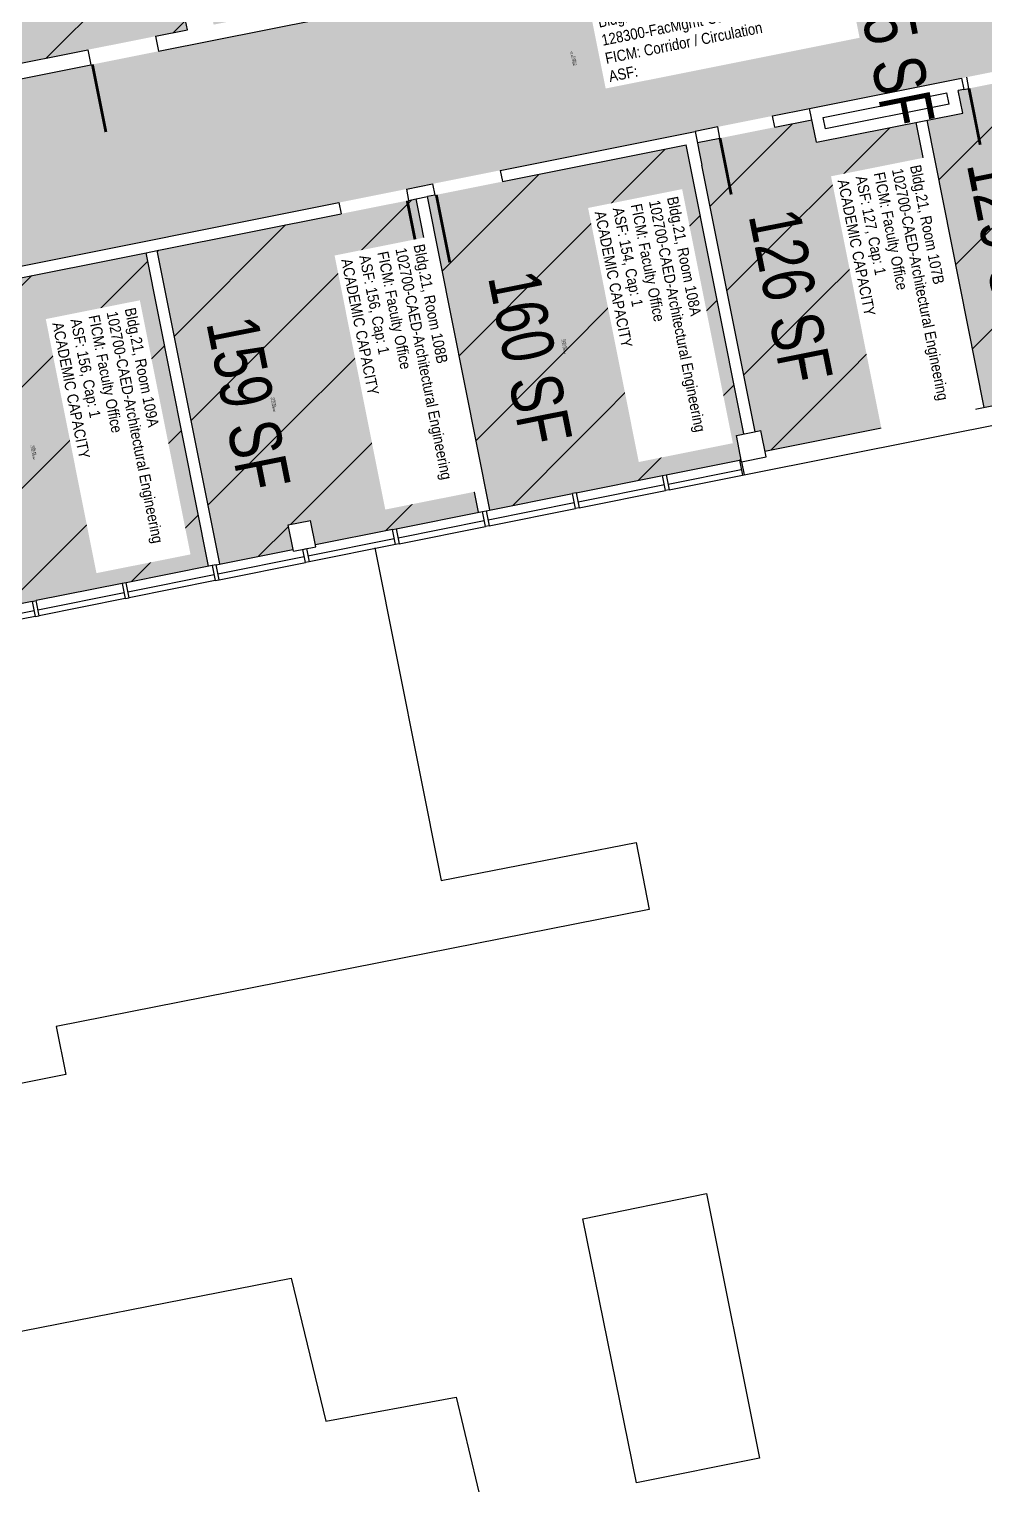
# Model space of a CAD drawing. Header units: inches. Extents: x 69202442 to 69207493, y 27670084 to 27674212.
# Drawn here: x 69205692 to 69206192, y 27672633 to 27673394 of the extents above; entities that cross this region are included whole.
import ezdxf
from ezdxf.enums import TextEntityAlignment as Align

# ---------------------------------------------------------------- set-up
doc = ezdxf.new("R2010")
doc.units = ezdxf.units.IN
doc.header["$LTSCALE"] = 10
doc.header["$MEASUREMENT"] = 0
for name, color, linetype in [('A-DOOR', 2, 'CONTINUOUS'), ('A-GLAZ', 1, 'CONTINUOUS'), ('A-IDEN-RNUM', 7, 'CONTINUOUS'), ('A-IDEN-SNUM', 4, 'CONTINUOUS'), ('A-IDEN-VNUM', 4, 'CONTINUOUS'), ('A-SITE', 3, 'CONTINUOUS'), ('A-WALL', 5, 'CONTINUOUS'), ('AREA-TEXT', 3, 'CONTINUOUS'), ('Rooms-Capacity', 4, 'CONTINUOUS'), ('Rooms-Category-Color', 7, 'CONTINUOUS'), ('Rooms-College-Color', 7, 'CONTINUOUS'), ('Rooms-Department-Color', 7, 'CONTINUOUS'), ('Rooms-Division-Color', 7, 'CONTINUOUS'), ('Rooms-Information', 7, 'CONTINUOUS')]:
    doc.layers.add(name, color=color, linetype=linetype)
doc.styles.add('CP_AREA', font='arial.ttf', dxfattribs={"height": 15})
doc.styles.add('CP_ROOMSNUMBER', font='arial.ttf', dxfattribs={"height": 1})
doc.styles.add('CP_ROOMVNUMBER', font='arial.ttf', dxfattribs={"width": 0.85, "height": 0.075})
pattern_1 = [(45, (0, 0), (-26.516504294, 26.516504294), [])]

msp = doc.modelspace()

# ---------------------------------------------------------------- hatches: boundary and pattern name
at = {"layer": 'Rooms-Capacity'}
h = msp.add_hatch(dxfattribs=at)
h.set_pattern_fill('ANSI31', color=256, scale=300, style=0)
h.set_pattern_definition(pattern_1)
h.paths.add_polyline_path([(69205453.36, 27673779.74), (69205450.81, 27673792.49), (69205390.01, 27673780.35), (69205479.08, 27673334.15), (69205485.94, 27673335.52), (69205525.17, 27673343.35), (69205539.88, 27673346.29), (69205538.9, 27673351.19), (69205552.63, 27673353.93), (69205553.61, 27673349.03), (69205590.87, 27673356.47), (69205596.76, 27673357.64), (69205668.34, 27673371.93), (69205707.57, 27673379.76), (69205723.26, 27673382.89), (69205758.56, 27673389.94), (69205775.23, 27673393.27), (69205774.26, 27673398.17), (69205787.98, 27673400.91), (69205788.96, 27673396.01), (69205873.3, 27673412.84), (69205784.23, 27673859.04), (69205699.9, 27673842.21), (69205702.44, 27673829.46), (69205688.71, 27673826.72), (69205686.17, 27673839.47), (69205507.69, 27673803.84), (69205501.81, 27673802.67), (69205464.54, 27673795.23), (69205467.09, 27673782.48)])
h = msp.add_hatch(dxfattribs=at)
h.set_pattern_fill('ANSI31', color=256, scale=300, style=0)
h.set_pattern_definition(pattern_1)
h.paths.add_polyline_path([(69206161.96, 27673346.06), (69206180.59, 27673349.78), (69206178.24, 27673361.54), (69206271.4, 27673380.14), (69206301.55, 27673229.12), (69206297.63, 27673228.34), (69206299.78, 27673217.55), (69206191.91, 27673196.02)])
h = msp.add_hatch(dxfattribs=at)
h.set_pattern_fill('ANSI31', color=256, scale=300, style=0)
h.set_pattern_definition(pattern_1)
h.paths.add_polyline_path([(69206041.93, 27673334.33), (69206101.75, 27673346.27), (69206104.1, 27673334.51), (69206156.07, 27673344.88), (69206186.02, 27673194.84), (69206077.17, 27673173.11), (69206075.02, 27673183.9), (69206072.08, 27673183.31)])
h = msp.add_hatch(dxfattribs=at)
h.set_pattern_fill('ANSI31', color=256, scale=300, style=0)
h.set_pattern_definition(pattern_1)
h.paths.add_polyline_path([(69206036.05, 27673333.16), (69205939.94, 27673313.98), (69205904.64, 27673306.93), (69205900.72, 27673306.15), (69205933.41, 27673142.38), (69205973.61, 27673150.4), (69205979.5, 27673151.58), (69206064.81, 27673168.61), (69206062.27, 27673181.36), (69206066.19, 27673182.14)])
h = msp.add_hatch(dxfattribs=at)
h.set_pattern_fill('ANSI31', color=256, scale=300, style=0)
h.set_pattern_definition(pattern_1)
h.paths.add_polyline_path([(69205759.5, 27673277.96), (69205894.83, 27673304.97), (69205927.52, 27673141.2), (69205842.2, 27673124.17), (69205839.66, 27673136.92), (69205827.89, 27673134.57), (69205830.44, 27673121.82), (69205792.19, 27673114.19)])
h = msp.add_hatch(dxfattribs=at)
h.set_pattern_fill('ANSI31', color=256, scale=300, style=0)
h.set_pattern_definition(pattern_1)
h.paths.add_polyline_path([(69205618.29, 27673249.77), (69205753.62, 27673276.78), (69205786.31, 27673113.01), (69205650.98, 27673086)])
at = {"layer": 'Rooms-Category-Color', "true_color": 0xe3f498}
msp.add_hatch(color=61, dxfattribs=at).paths.add_polyline_path([(69205453.36, 27673779.74), (69205450.81, 27673792.49), (69205390.01, 27673780.35), (69205479.08, 27673334.15), (69205485.94, 27673335.52), (69205525.17, 27673343.35), (69205539.88, 27673346.29), (69205538.9, 27673351.19), (69205552.63, 27673353.93), (69205553.61, 27673349.03), (69205590.87, 27673356.47), (69205596.76, 27673357.64), (69205668.34, 27673371.93), (69205707.57, 27673379.76), (69205723.26, 27673382.89), (69205758.56, 27673389.94), (69205775.23, 27673393.27), (69205774.26, 27673398.17), (69205787.98, 27673400.91), (69205788.96, 27673396.01), (69205873.3, 27673412.84), (69205784.23, 27673859.04), (69205699.9, 27673842.21), (69205702.44, 27673829.46), (69205688.71, 27673826.72), (69205686.17, 27673839.47), (69205507.69, 27673803.84), (69205501.81, 27673802.67), (69205464.54, 27673795.23), (69205467.09, 27673782.48)])
at = {"layer": 'Rooms-Category-Color', "true_color": 0xadadad}
msp.add_hatch(color=253, dxfattribs=at).paths.add_polyline_path([(69206739.13, 27673468.63), (69206767.56, 27673326.22), (69206768.34, 27673322.29), (69206770.49, 27673311.51), (69206548.87, 27673267.27), (69206546.71, 27673278.05), (69206515.39, 27673434.96), (69206439.88, 27673419.89), (69206381.04, 27673408.14), (69206271.21, 27673386.22), (69206235.91, 27673379.17), (69206215.31, 27673375.06), (69206180.01, 27673368.01), (69206100.58, 27673352.16), (69206040.76, 27673340.22), (69205938.77, 27673319.86), (69205903.46, 27673312.81), (69205889.73, 27673310.07), (69205854.43, 27673303.03), (69205656.34, 27673263.48), (69205621.04, 27673256.44), (69205607.31, 27673253.7), (69205572, 27673246.65), (69205323.9, 27673197.13), (69205288.59, 27673190.08), (69205191.51, 27673170.7), (69205172.72, 27673264.84), (69205209, 27673272.09), (69205336.49, 27673297.53), (69205371.79, 27673304.58), (69205487.51, 27673327.68), (69205526.73, 27673335.51), (69205669.91, 27673364.09), (69205709.14, 27673371.92), (69205724.83, 27673375.05), (69205760.13, 27673382.1), (69205969.01, 27673423.79), (69206004.31, 27673430.84), (69206058.25, 27673441.6), (69206097.47, 27673449.43), (69206277.91, 27673485.45), (69206302.43, 27673490.34), (69206313.22, 27673492.5), (69206341.66, 27673498.17), (69206511.31, 27673532.04), (69206550.54, 27673539.87), (69206666.25, 27673562.97), (69206701.56, 27673570.01), (69206746.67, 27673579.02), (69206754.51, 27673580.58), (69206755.3, 27673576.66), (69206762.34, 27673541.36), (69206774.28, 27673481.54), (69206738, 27673474.3)])
at = {"layer": 'Rooms-Category-Color', "true_color": 0xfa9ba3}
for points in [[(69206161.96, 27673346.06), (69206180.59, 27673349.78), (69206178.24, 27673361.54), (69206271.4, 27673380.14), (69206301.55, 27673229.12), (69206297.63, 27673228.34), (69206299.78, 27673217.55), (69206191.91, 27673196.02)], [(69206041.93, 27673334.33), (69206101.75, 27673346.27), (69206104.1, 27673334.51), (69206156.07, 27673344.88), (69206186.02, 27673194.84), (69206077.17, 27673173.11), (69206075.02, 27673183.9), (69206072.08, 27673183.31)], [(69206036.05, 27673333.16), (69205939.94, 27673313.98), (69205904.64, 27673306.93), (69205900.72, 27673306.15), (69205933.41, 27673142.38), (69205973.61, 27673150.4), (69205979.5, 27673151.58), (69206064.81, 27673168.61), (69206062.27, 27673181.36), (69206066.19, 27673182.14)], [(69205759.5, 27673277.96), (69205894.83, 27673304.97), (69205927.52, 27673141.2), (69205842.2, 27673124.17), (69205839.66, 27673136.92), (69205827.89, 27673134.57), (69205830.44, 27673121.82), (69205792.19, 27673114.19)], [(69205618.29, 27673249.77), (69205753.62, 27673276.78), (69205786.31, 27673113.01), (69205650.98, 27673086)]]:
    msp.add_hatch(color=241, dxfattribs=at).paths.add_polyline_path(points)
at = {"layer": 'Rooms-College-Color', "true_color": 0xe3f498}
for points in [[(69205453.36, 27673779.74), (69205450.81, 27673792.49), (69205390.01, 27673780.35), (69205479.08, 27673334.15), (69205485.94, 27673335.52), (69205525.17, 27673343.35), (69205539.88, 27673346.29), (69205538.9, 27673351.19), (69205552.63, 27673353.93), (69205553.61, 27673349.03), (69205590.87, 27673356.47), (69205596.76, 27673357.64), (69205668.34, 27673371.93), (69205707.57, 27673379.76), (69205723.26, 27673382.89), (69205758.56, 27673389.94), (69205775.23, 27673393.27), (69205774.26, 27673398.17), (69205787.98, 27673400.91), (69205788.96, 27673396.01), (69205873.3, 27673412.84), (69205784.23, 27673859.04), (69205699.9, 27673842.21), (69205702.44, 27673829.46), (69205688.71, 27673826.72), (69205686.17, 27673839.47), (69205507.69, 27673803.84), (69205501.81, 27673802.67), (69205464.54, 27673795.23), (69205467.09, 27673782.48)], [(69206161.96, 27673346.06), (69206180.59, 27673349.78), (69206178.24, 27673361.54), (69206271.4, 27673380.14), (69206301.55, 27673229.12), (69206297.63, 27673228.34), (69206299.78, 27673217.55), (69206191.91, 27673196.02)], [(69206041.93, 27673334.33), (69206101.75, 27673346.27), (69206104.1, 27673334.51), (69206156.07, 27673344.88), (69206186.02, 27673194.84), (69206077.17, 27673173.11), (69206075.02, 27673183.9), (69206072.08, 27673183.31)], [(69206036.05, 27673333.16), (69205939.94, 27673313.98), (69205904.64, 27673306.93), (69205900.72, 27673306.15), (69205933.41, 27673142.38), (69205973.61, 27673150.4), (69205979.5, 27673151.58), (69206064.81, 27673168.61), (69206062.27, 27673181.36), (69206066.19, 27673182.14)], [(69205759.5, 27673277.96), (69205894.83, 27673304.97), (69205927.52, 27673141.2), (69205842.2, 27673124.17), (69205839.66, 27673136.92), (69205827.89, 27673134.57), (69205830.44, 27673121.82), (69205792.19, 27673114.19)], [(69205618.29, 27673249.77), (69205753.62, 27673276.78), (69205786.31, 27673113.01), (69205650.98, 27673086)]]:
    msp.add_hatch(color=61, dxfattribs=at).paths.add_polyline_path(points)
at = {"layer": 'Rooms-College-Color', "true_color": 0xadadad}
msp.add_hatch(color=253, dxfattribs=at).paths.add_polyline_path([(69206739.13, 27673468.63), (69206767.56, 27673326.22), (69206768.34, 27673322.29), (69206770.49, 27673311.51), (69206548.87, 27673267.27), (69206546.71, 27673278.05), (69206515.39, 27673434.96), (69206439.88, 27673419.89), (69206381.04, 27673408.14), (69206271.21, 27673386.22), (69206235.91, 27673379.17), (69206215.31, 27673375.06), (69206180.01, 27673368.01), (69206100.58, 27673352.16), (69206040.76, 27673340.22), (69205938.77, 27673319.86), (69205903.46, 27673312.81), (69205889.73, 27673310.07), (69205854.43, 27673303.03), (69205656.34, 27673263.48), (69205621.04, 27673256.44), (69205607.31, 27673253.7), (69205572, 27673246.65), (69205323.9, 27673197.13), (69205288.59, 27673190.08), (69205191.51, 27673170.7), (69205172.72, 27673264.84), (69205209, 27673272.09), (69205336.49, 27673297.53), (69205371.79, 27673304.58), (69205487.51, 27673327.68), (69205526.73, 27673335.51), (69205669.91, 27673364.09), (69205709.14, 27673371.92), (69205724.83, 27673375.05), (69205760.13, 27673382.1), (69205969.01, 27673423.79), (69206004.31, 27673430.84), (69206058.25, 27673441.6), (69206097.47, 27673449.43), (69206277.91, 27673485.45), (69206302.43, 27673490.34), (69206313.22, 27673492.5), (69206341.66, 27673498.17), (69206511.31, 27673532.04), (69206550.54, 27673539.87), (69206666.25, 27673562.97), (69206701.56, 27673570.01), (69206746.67, 27673579.02), (69206754.51, 27673580.58), (69206755.3, 27673576.66), (69206762.34, 27673541.36), (69206774.28, 27673481.54), (69206738, 27673474.3)])
at = {"layer": 'Rooms-Department-Color', "true_color": 0xe3f498}
for points in [[(69205453.36, 27673779.74), (69205450.81, 27673792.49), (69205390.01, 27673780.35), (69205479.08, 27673334.15), (69205485.94, 27673335.52), (69205525.17, 27673343.35), (69205539.88, 27673346.29), (69205538.9, 27673351.19), (69205552.63, 27673353.93), (69205553.61, 27673349.03), (69205590.87, 27673356.47), (69205596.76, 27673357.64), (69205668.34, 27673371.93), (69205707.57, 27673379.76), (69205723.26, 27673382.89), (69205758.56, 27673389.94), (69205775.23, 27673393.27), (69205774.26, 27673398.17), (69205787.98, 27673400.91), (69205788.96, 27673396.01), (69205873.3, 27673412.84), (69205784.23, 27673859.04), (69205699.9, 27673842.21), (69205702.44, 27673829.46), (69205688.71, 27673826.72), (69205686.17, 27673839.47), (69205507.69, 27673803.84), (69205501.81, 27673802.67), (69205464.54, 27673795.23), (69205467.09, 27673782.48)], [(69206161.96, 27673346.06), (69206180.59, 27673349.78), (69206178.24, 27673361.54), (69206271.4, 27673380.14), (69206301.55, 27673229.12), (69206297.63, 27673228.34), (69206299.78, 27673217.55), (69206191.91, 27673196.02)], [(69206041.93, 27673334.33), (69206101.75, 27673346.27), (69206104.1, 27673334.51), (69206156.07, 27673344.88), (69206186.02, 27673194.84), (69206077.17, 27673173.11), (69206075.02, 27673183.9), (69206072.08, 27673183.31)], [(69206036.05, 27673333.16), (69205939.94, 27673313.98), (69205904.64, 27673306.93), (69205900.72, 27673306.15), (69205933.41, 27673142.38), (69205973.61, 27673150.4), (69205979.5, 27673151.58), (69206064.81, 27673168.61), (69206062.27, 27673181.36), (69206066.19, 27673182.14)], [(69205759.5, 27673277.96), (69205894.83, 27673304.97), (69205927.52, 27673141.2), (69205842.2, 27673124.17), (69205839.66, 27673136.92), (69205827.89, 27673134.57), (69205830.44, 27673121.82), (69205792.19, 27673114.19)], [(69205618.29, 27673249.77), (69205753.62, 27673276.78), (69205786.31, 27673113.01), (69205650.98, 27673086)]]:
    msp.add_hatch(color=61, dxfattribs=at).paths.add_polyline_path(points)
at = {"layer": 'Rooms-Department-Color', "true_color": 0xacacac}
msp.add_hatch(color=253, dxfattribs=at).paths.add_polyline_path([(69206739.13, 27673468.63), (69206767.56, 27673326.22), (69206768.34, 27673322.29), (69206770.49, 27673311.51), (69206548.87, 27673267.27), (69206546.71, 27673278.05), (69206515.39, 27673434.96), (69206439.88, 27673419.89), (69206381.04, 27673408.14), (69206271.21, 27673386.22), (69206235.91, 27673379.17), (69206215.31, 27673375.06), (69206180.01, 27673368.01), (69206100.58, 27673352.16), (69206040.76, 27673340.22), (69205938.77, 27673319.86), (69205903.46, 27673312.81), (69205889.73, 27673310.07), (69205854.43, 27673303.03), (69205656.34, 27673263.48), (69205621.04, 27673256.44), (69205607.31, 27673253.7), (69205572, 27673246.65), (69205323.9, 27673197.13), (69205288.59, 27673190.08), (69205191.51, 27673170.7), (69205172.72, 27673264.84), (69205209, 27673272.09), (69205336.49, 27673297.53), (69205371.79, 27673304.58), (69205487.51, 27673327.68), (69205526.73, 27673335.51), (69205669.91, 27673364.09), (69205709.14, 27673371.92), (69205724.83, 27673375.05), (69205760.13, 27673382.1), (69205969.01, 27673423.79), (69206004.31, 27673430.84), (69206058.25, 27673441.6), (69206097.47, 27673449.43), (69206277.91, 27673485.45), (69206302.43, 27673490.34), (69206313.22, 27673492.5), (69206341.66, 27673498.17), (69206511.31, 27673532.04), (69206550.54, 27673539.87), (69206666.25, 27673562.97), (69206701.56, 27673570.01), (69206746.67, 27673579.02), (69206754.51, 27673580.58), (69206755.3, 27673576.66), (69206762.34, 27673541.36), (69206774.28, 27673481.54), (69206738, 27673474.3)])
at = {"layer": 'Rooms-Division-Color', "true_color": 0xe3f498}
for points in [[(69205453.36, 27673779.74), (69205450.81, 27673792.49), (69205390.01, 27673780.35), (69205479.08, 27673334.15), (69205485.94, 27673335.52), (69205525.17, 27673343.35), (69205539.88, 27673346.29), (69205538.9, 27673351.19), (69205552.63, 27673353.93), (69205553.61, 27673349.03), (69205590.87, 27673356.47), (69205596.76, 27673357.64), (69205668.34, 27673371.93), (69205707.57, 27673379.76), (69205723.26, 27673382.89), (69205758.56, 27673389.94), (69205775.23, 27673393.27), (69205774.26, 27673398.17), (69205787.98, 27673400.91), (69205788.96, 27673396.01), (69205873.3, 27673412.84), (69205784.23, 27673859.04), (69205699.9, 27673842.21), (69205702.44, 27673829.46), (69205688.71, 27673826.72), (69205686.17, 27673839.47), (69205507.69, 27673803.84), (69205501.81, 27673802.67), (69205464.54, 27673795.23), (69205467.09, 27673782.48)], [(69206161.96, 27673346.06), (69206180.59, 27673349.78), (69206178.24, 27673361.54), (69206271.4, 27673380.14), (69206301.55, 27673229.12), (69206297.63, 27673228.34), (69206299.78, 27673217.55), (69206191.91, 27673196.02)], [(69206041.93, 27673334.33), (69206101.75, 27673346.27), (69206104.1, 27673334.51), (69206156.07, 27673344.88), (69206186.02, 27673194.84), (69206077.17, 27673173.11), (69206075.02, 27673183.9), (69206072.08, 27673183.31)], [(69206036.05, 27673333.16), (69205939.94, 27673313.98), (69205904.64, 27673306.93), (69205900.72, 27673306.15), (69205933.41, 27673142.38), (69205973.61, 27673150.4), (69205979.5, 27673151.58), (69206064.81, 27673168.61), (69206062.27, 27673181.36), (69206066.19, 27673182.14)], [(69205759.5, 27673277.96), (69205894.83, 27673304.97), (69205927.52, 27673141.2), (69205842.2, 27673124.17), (69205839.66, 27673136.92), (69205827.89, 27673134.57), (69205830.44, 27673121.82), (69205792.19, 27673114.19)], [(69205618.29, 27673249.77), (69205753.62, 27673276.78), (69205786.31, 27673113.01), (69205650.98, 27673086)]]:
    msp.add_hatch(color=61, dxfattribs=at).paths.add_polyline_path(points)
at = {"layer": 'Rooms-Division-Color', "true_color": 0xadadad}
msp.add_hatch(color=253, dxfattribs=at).paths.add_polyline_path([(69206739.13, 27673468.63), (69206767.56, 27673326.22), (69206768.34, 27673322.29), (69206770.49, 27673311.51), (69206548.87, 27673267.27), (69206546.71, 27673278.05), (69206515.39, 27673434.96), (69206439.88, 27673419.89), (69206381.04, 27673408.14), (69206271.21, 27673386.22), (69206235.91, 27673379.17), (69206215.31, 27673375.06), (69206180.01, 27673368.01), (69206100.58, 27673352.16), (69206040.76, 27673340.22), (69205938.77, 27673319.86), (69205903.46, 27673312.81), (69205889.73, 27673310.07), (69205854.43, 27673303.03), (69205656.34, 27673263.48), (69205621.04, 27673256.44), (69205607.31, 27673253.7), (69205572, 27673246.65), (69205323.9, 27673197.13), (69205288.59, 27673190.08), (69205191.51, 27673170.7), (69205172.72, 27673264.84), (69205209, 27673272.09), (69205336.49, 27673297.53), (69205371.79, 27673304.58), (69205487.51, 27673327.68), (69205526.73, 27673335.51), (69205669.91, 27673364.09), (69205709.14, 27673371.92), (69205724.83, 27673375.05), (69205760.13, 27673382.1), (69205969.01, 27673423.79), (69206004.31, 27673430.84), (69206058.25, 27673441.6), (69206097.47, 27673449.43), (69206277.91, 27673485.45), (69206302.43, 27673490.34), (69206313.22, 27673492.5), (69206341.66, 27673498.17), (69206511.31, 27673532.04), (69206550.54, 27673539.87), (69206666.25, 27673562.97), (69206701.56, 27673570.01), (69206746.67, 27673579.02), (69206754.51, 27673580.58), (69206755.3, 27673576.66), (69206762.34, 27673541.36), (69206774.28, 27673481.54), (69206738, 27673474.3)])

# ---------------------------------------------------------------- linework, layer by layer
at = {"layer": 'A-DOOR'}
for points in [[(69205725.56, 27673375.2, 1.5, 1.5, 0), (69205732.61, 27673339.89, 0, 0, 0), (69205733.34, 27673340.04, 0, 0, 0.414214), (69205759.84, 27673383.57, 0, 0, 0.414214)], [(69206183.88, 27673362.67, 1.5, 1.5, 0), (69206189.75, 27673333.25, 0, 0, 0), (69206189.02, 27673333.1, 0, 0, 0.414214), (69206212.56, 27673368.39, 0, 0, 0.414214)], [(69206053.7, 27673336.68, 1.5, 1.5, 0), (69206059.57, 27673307.26, 0, 0, 0), (69206058.83, 27673307.12, 0, 0, 0.414214), (69206082.38, 27673342.41, 0, 0, 0.414214)], [(69205905.37, 27673307.08, 1.5, 1.5, 0), (69205912.42, 27673271.77, 0, 0, 0), (69205913.16, 27673271.92, 0, 0, 0.414214), (69205939.65, 27673315.45, 0, 0, 0.414214)], [(69205890.17, 27673304.04, 1.5, 1.5, 0), (69205897.22, 27673268.74, 0, 0, 0), (69205896.49, 27673268.59, 0, 0, -0.414214), (69205855.31, 27673298.61, 0, 0, -0.414214)]]:
    msp.add_lwpolyline(points, format="xyseb", dxfattribs=at)
at = {"layer": 'A-GLAZ'}
for p, q in [((69206025.59, 27673160.78), (69206063.83, 27673168.41)), ((69205978.52, 27673151.38), (69206023.63, 27673160.39)), ((69206026.57, 27673155.87), (69206064.81, 27673163.51)), ((69206027.15, 27673152.93), (69206065.4, 27673160.57)), ((69206024.6, 27673155.48), (69205979.49, 27673146.48)), ((69205980.08, 27673143.54), (69206025.19, 27673152.54)), ((69205931.44, 27673141.99), (69205976.55, 27673150.99)), ((69205977.53, 27673146.09), (69205932.42, 27673137.08)), ((69205884.37, 27673132.59), (69205929.48, 27673141.59)), ((69205933.01, 27673134.14), (69205978.12, 27673143.14)), ((69205882.41, 27673132.2), (69205842.2, 27673124.17)), ((69205930.46, 27673136.69), (69205885.35, 27673127.69)), ((69205885.94, 27673124.74), (69205931.05, 27673133.75)), ((69205883.39, 27673127.29), (69205838.28, 27673118.29)), ((69205883.98, 27673124.35), (69205838.87, 27673115.35)), ((69205790.23, 27673113.8), (69205830.44, 27673121.82)), ((69205836.32, 27673117.9), (69205791.21, 27673108.89)), ((69205791.8, 27673105.95), (69205836.91, 27673114.96)), ((69205788.27, 27673113.41), (69205743.16, 27673104.4)), ((69205789.25, 27673108.5), (69205744.14, 27673099.5)), ((69205741.2, 27673104.01), (69205696.09, 27673095.01)), ((69205789.83, 27673105.56), (69205744.72, 27673096.56)), ((69205694.13, 27673094.61), (69205650.98, 27673086)), ((69205742.18, 27673099.11), (69205697.07, 27673090.1)), ((69205742.76, 27673096.17), (69205697.65, 27673087.16)), ((69205695.1, 27673089.71), (69205649.99, 27673080.71)), ((69205695.69, 27673086.77), (69205650.58, 27673077.77))]:
    msp.add_line(p, q, dxfattribs=at)
at = {"layer": 'A-SITE'}
msp.add_lwpolyline([(69205873.15, 27673122.63), (69205907.88, 27672948.73), (69206009.86, 27672968.56), (69206016.63, 27672933.7), (69205706.63, 27672872.42), (69205711.63, 27672847.41), (69205350.04, 27672775.19), (69205344.95, 27672800.95), (69205157.27, 27672763.92), (69205116.06, 27672971.41)], dxfattribs=at)
for points in [[(69205982.06, 27672771.95), (69206046.57, 27672785.14), (69206074.35, 27672646.87), (69206010.11, 27672633.97)], [(69205118.98, 27672601.64), (69205829.47, 27672740.95), (69205847.62, 27672666.32), (69205915.84, 27672678.78), (69205930.36, 27672617.49), (69205869.11, 27672604.47), (69205865.85, 27672606.87), (69205852.81, 27672577.68), (69205851.1, 27672576.11), (69205845.52, 27672577.7), (69205574.16, 27672445.92), (69205483.89, 27672380.88), (69205487.43, 27672371.05), (69205383.22, 27672345.92), (69205284.29, 27672357.74), (69205133.97, 27672529.89)]]:
    msp.add_lwpolyline(points, close=True, dxfattribs=at)
at = {"layer": 'A-WALL'}
for p, q in [((69205760.13, 27673382.1), (69205969.01, 27673423.79)), ((69205775.23, 27673393.27), (69205774.26, 27673398.17)), ((69205758.56, 27673389.94), (69205775.23, 27673393.27)), ((69205758.56, 27673389.94), (69205760.13, 27673382.1)), ((69205553.61, 27673349.03), (69205723.26, 27673382.89)), ((69205723.26, 27673382.89), (69205724.83, 27673375.05)), ((69205371.79, 27673304.58), (69205724.83, 27673375.05)), ((69206100.58, 27673352.16), (69206180.01, 27673368.01)), ((69206180.01, 27673368.01), (69206181.18, 27673362.13)), ((69206183.88, 27673362.67), (69206182.71, 27673368.55)), ((69206107.63, 27673347.45), (69206172.36, 27673360.37)), ((69206173.53, 27673354.48), (69206172.36, 27673360.37)), ((69206181.18, 27673362.13), (69206178.24, 27673361.54)), ((69206180.59, 27673349.78), (69206178.24, 27673361.54)), ((69206181.18, 27673362.13), (69206183.88, 27673362.67)), ((69206081.21, 27673348.29), (69206100.58, 27673352.16)), ((69206104.1, 27673334.51), (69206100.58, 27673352.16)), ((69206173.53, 27673354.48), (69206108.81, 27673341.57)), ((69206052.52, 27673342.57), (69206040.76, 27673340.22)), ((69206053.7, 27673336.68), (69206052.52, 27673342.57)), ((69206082.38, 27673342.41), (69206081.21, 27673348.29)), ((69206082.38, 27673342.41), (69206101.75, 27673346.27)), ((69206104.1, 27673334.51), (69206180.59, 27673349.78)), ((69206108.81, 27673341.57), (69206107.63, 27673347.45)), ((69206156.07, 27673344.88), (69206186.02, 27673194.84)), ((69206191.91, 27673196.02), (69206161.96, 27673346.06)), ((69205938.77, 27673319.86), (69206040.76, 27673340.22)), ((69206040.76, 27673340.22), (69206044.28, 27673322.57)), ((69206041.93, 27673334.33), (69206053.7, 27673336.68)), ((69205939.94, 27673313.98), (69206036.05, 27673333.16)), ((69206066.19, 27673182.14), (69206036.05, 27673333.16)), ((69205938.77, 27673319.86), (69205939.94, 27673313.98)), ((69206072.08, 27673183.31), (69206044.28, 27673322.57)), ((69205889.73, 27673310.07), (69205903.46, 27673312.81)), ((69205903.46, 27673312.81), (69205904.64, 27673306.93)), ((69205889.73, 27673310.07), (69205890.91, 27673304.19)), ((69205890.91, 27673304.19), (69205894.83, 27673304.97)), ((69205894.83, 27673304.97), (69205900.72, 27673306.15)), ((69205927.52, 27673141.2), (69205894.83, 27673304.97)), ((69205904.64, 27673306.93), (69205900.72, 27673306.15)), ((69205933.41, 27673142.38), (69205900.72, 27673306.15)), ((69205656.34, 27673263.48), (69205854.43, 27673303.03)), ((69205759.5, 27673277.96), (69205855.61, 27673297.14)), ((69205854.43, 27673303.03), (69205855.61, 27673297.14)), ((69205657.51, 27673257.6), (69205753.62, 27673276.78)), ((69205753.62, 27673276.78), (69205759.5, 27673277.96)), ((69205786.31, 27673113.01), (69205753.62, 27673276.78)), ((69205792.19, 27673114.19), (69205759.5, 27673277.96)), ((69206077.17, 27673173.11), (69206299.78, 27673217.55)), ((69206066.38, 27673160.76), (69206301.74, 27673207.74)), ((69206062.27, 27673181.36), (69206075.02, 27673183.9)), ((69206077.76, 27673170.17), (69206075.02, 27673183.9)), ((69206065.01, 27673167.63), (69206062.27, 27673181.36)), ((69206064.81, 27673168.61), (69206063.83, 27673168.41)), ((69206063.83, 27673168.41), (69206065.4, 27673160.57)), ((69206065.01, 27673167.63), (69206077.76, 27673170.17)), ((69206065.01, 27673167.63), (69206066.38, 27673160.76)), ((69206023.63, 27673160.39), (69206025.59, 27673160.78)), ((69206025.19, 27673152.54), (69206023.63, 27673160.39)), ((69206025.59, 27673160.78), (69206027.15, 27673152.93)), ((69206065.4, 27673160.57), (69206066.38, 27673160.76)), ((69206027.15, 27673152.93), (69206025.19, 27673152.54)), ((69205978.52, 27673151.38), (69205976.55, 27673150.99)), ((69205978.12, 27673143.14), (69205976.55, 27673150.99)), ((69205978.52, 27673151.38), (69205980.08, 27673143.54)), ((69205929.48, 27673141.59), (69205931.44, 27673141.99)), ((69205931.05, 27673133.75), (69205929.48, 27673141.59)), ((69205931.44, 27673141.99), (69205933.01, 27673134.14)), ((69205980.08, 27673143.54), (69205978.12, 27673143.14)), ((69205827.89, 27673134.57), (69205839.66, 27673136.92)), ((69205830.63, 27673120.84), (69205827.89, 27673134.57)), ((69205842.4, 27673123.19), (69205839.66, 27673136.92)), ((69205882.41, 27673132.2), (69205884.37, 27673132.59)), ((69205883.98, 27673124.35), (69205882.41, 27673132.2)), ((69205884.37, 27673132.59), (69205885.94, 27673124.74)), ((69205933.01, 27673134.14), (69205931.05, 27673133.75)), ((69205830.63, 27673120.84), (69205842.4, 27673123.19)), ((69205835.54, 27673121.82), (69205837.5, 27673122.21)), ((69205837.5, 27673122.21), (69205838.87, 27673115.35)), ((69205885.94, 27673124.74), (69205883.98, 27673124.35)), ((69205836.91, 27673114.96), (69205835.54, 27673121.82)), ((69205838.87, 27673115.35), (69205836.91, 27673114.96)), ((69205790.23, 27673113.8), (69205788.27, 27673113.41)), ((69205788.27, 27673113.41), (69205789.83, 27673105.56)), ((69205791.8, 27673105.95), (69205790.23, 27673113.8)), ((69205743.16, 27673104.4), (69205741.2, 27673104.01)), ((69205741.2, 27673104.01), (69205742.76, 27673096.17)), ((69205744.72, 27673096.56), (69205743.16, 27673104.4)), ((69205789.83, 27673105.56), (69205791.8, 27673105.95)), ((69205694.13, 27673094.61), (69205696.09, 27673095.01)), ((69205694.13, 27673094.61), (69205695.69, 27673086.77)), ((69205697.65, 27673087.16), (69205696.09, 27673095.01)), ((69205742.76, 27673096.17), (69205744.72, 27673096.56)), ((69205695.69, 27673086.77), (69205697.65, 27673087.16))]:
    msp.add_line(p, q, dxfattribs=at)

# ---------------------------------------------------------------- texts
at = {"layer": 'A-IDEN-RNUM', "style": 'CP_ROOMSNUMBER', "width": 0.85}
msp.add_text('C103-00', height=0.96, rotation=281.29, dxfattribs=at).set_placement((69205978.08, 27673377.24), align=Align.MIDDLE)
for s, p in [('0108-A0', (69205971.88, 27673231.61)), ('0107-B0', (69206097.17, 27673220.89)), ('0108-B0', (69205819.88, 27673201.27)), ('0109-A0', (69205694.36, 27673176.22))]:
    msp.add_text(s, height=1, rotation=281.29, dxfattribs=at).set_placement(p)
at = {"layer": 'A-IDEN-SNUM', "style": 'CP_ROOMSNUMBER', "width": 0.85}
msp.add_text('0210C10300', height=0.96, rotation=281.29, dxfattribs=at).set_placement((69205976.66, 27673378.22), align=Align.MIDDLE)
for s, p in [('02100108A0', (69205970.7, 27673231.4)), ('02100107B0', (69206095.99, 27673220.67)), ('02100108B0', (69205818.7, 27673201.06)), ('02100109A0', (69205693.18, 27673176))]:
    msp.add_text(s, height=1, rotation=281.29, dxfattribs=at).set_placement(p)
at = {"layer": 'A-IDEN-VNUM', "style": 'CP_ROOMVNUMBER', "width": 0.85}
for s, rotation, p in [('C103', 11.28839, (69206048.61, 27673397.05)), ('107B', 281.28839, (69206145.94, 27673263.36)), ('108A', 281.28839, (69206018.92, 27673246.8)), ('108B', 281.28839, (69205886.37, 27673221.97)), ('109A', 281.28839, (69205735.36, 27673188.71))]:
    msp.add_text(s, height=40.5, rotation=rotation, dxfattribs=at).set_placement(p, align=Align.MIDDLE_CENTER)
at = {"layer": 'AREA-TEXT', "style": 'CP_AREA', "width": 0.75}
for s, p in [('1,345 SF', (69206141.76, 27673399.74)), ('129 SF', (69206204.85, 27673280.84)), ('126 SF', (69206090.72, 27673254.16)), ('160 SF', (69205954.49, 27673221.97)), ('159 SF', (69205807.21, 27673198.05))]:
    msp.add_text(s, height=27, rotation=281.28839, dxfattribs=at).set_placement(p, align=Align.MIDDLE_CENTER)

# ---------------------------------------------------------------- next in the draw order: texts
at = {"layer": 'Rooms-Information', "width": 129.6, "attachment_point": 7, "style": 'CP_ROOMVNUMBER', "bg_fill": 3, "box_fill_scale": 1.5, "bg_fill_color": 256, "bg_fill_true_color": 13158600, "bg_fill_transparency": 0}
for s, insert, char_height, rotation in [('Bldg.21, Room C103^M^J128300-FacMgmt-Custodial Services^M^JFICM: Corridor / Circulation^M^JASF: ', (69205996.2, 27673365.94), 5.7857, 11.28839), ('Bldg.21, Room 107B^M^J102700-CAED-Architectural Engineering^M^JFICM: Faculty Office^M^JASF: 127, Cap: 1^M^JACADEMIC CAPACITY', (69206115.09, 27673314.47), 5.78571, 281.28839), ('Bldg.21, Room 108A^M^J102700-CAED-Architectural Engineering^M^JFICM: Faculty Office^M^JASF: 154, Cap: 1^M^JACADEMIC CAPACITY', (69205988.06, 27673297.94), 5.78571, 281.28839), ('Bldg.21, Room 108B^M^J102700-CAED-Architectural Engineering^M^JFICM: Faculty Office^M^JASF: 156, Cap: 1^M^JACADEMIC CAPACITY', (69205855.52, 27673273.07), 5.78571, 281.28839), ('Bldg.21, Room 109A^M^J102700-CAED-Architectural Engineering^M^JFICM: Faculty Office^M^JASF: 156, Cap: 1^M^JACADEMIC CAPACITY', (69205704.5, 27673239.85), 5.78571, 281.28839)]:
    msp.add_mtext(s, dxfattribs=dict(at, insert=insert, char_height=char_height, rotation=rotation))

doc.saveas('drawing.dxf')
